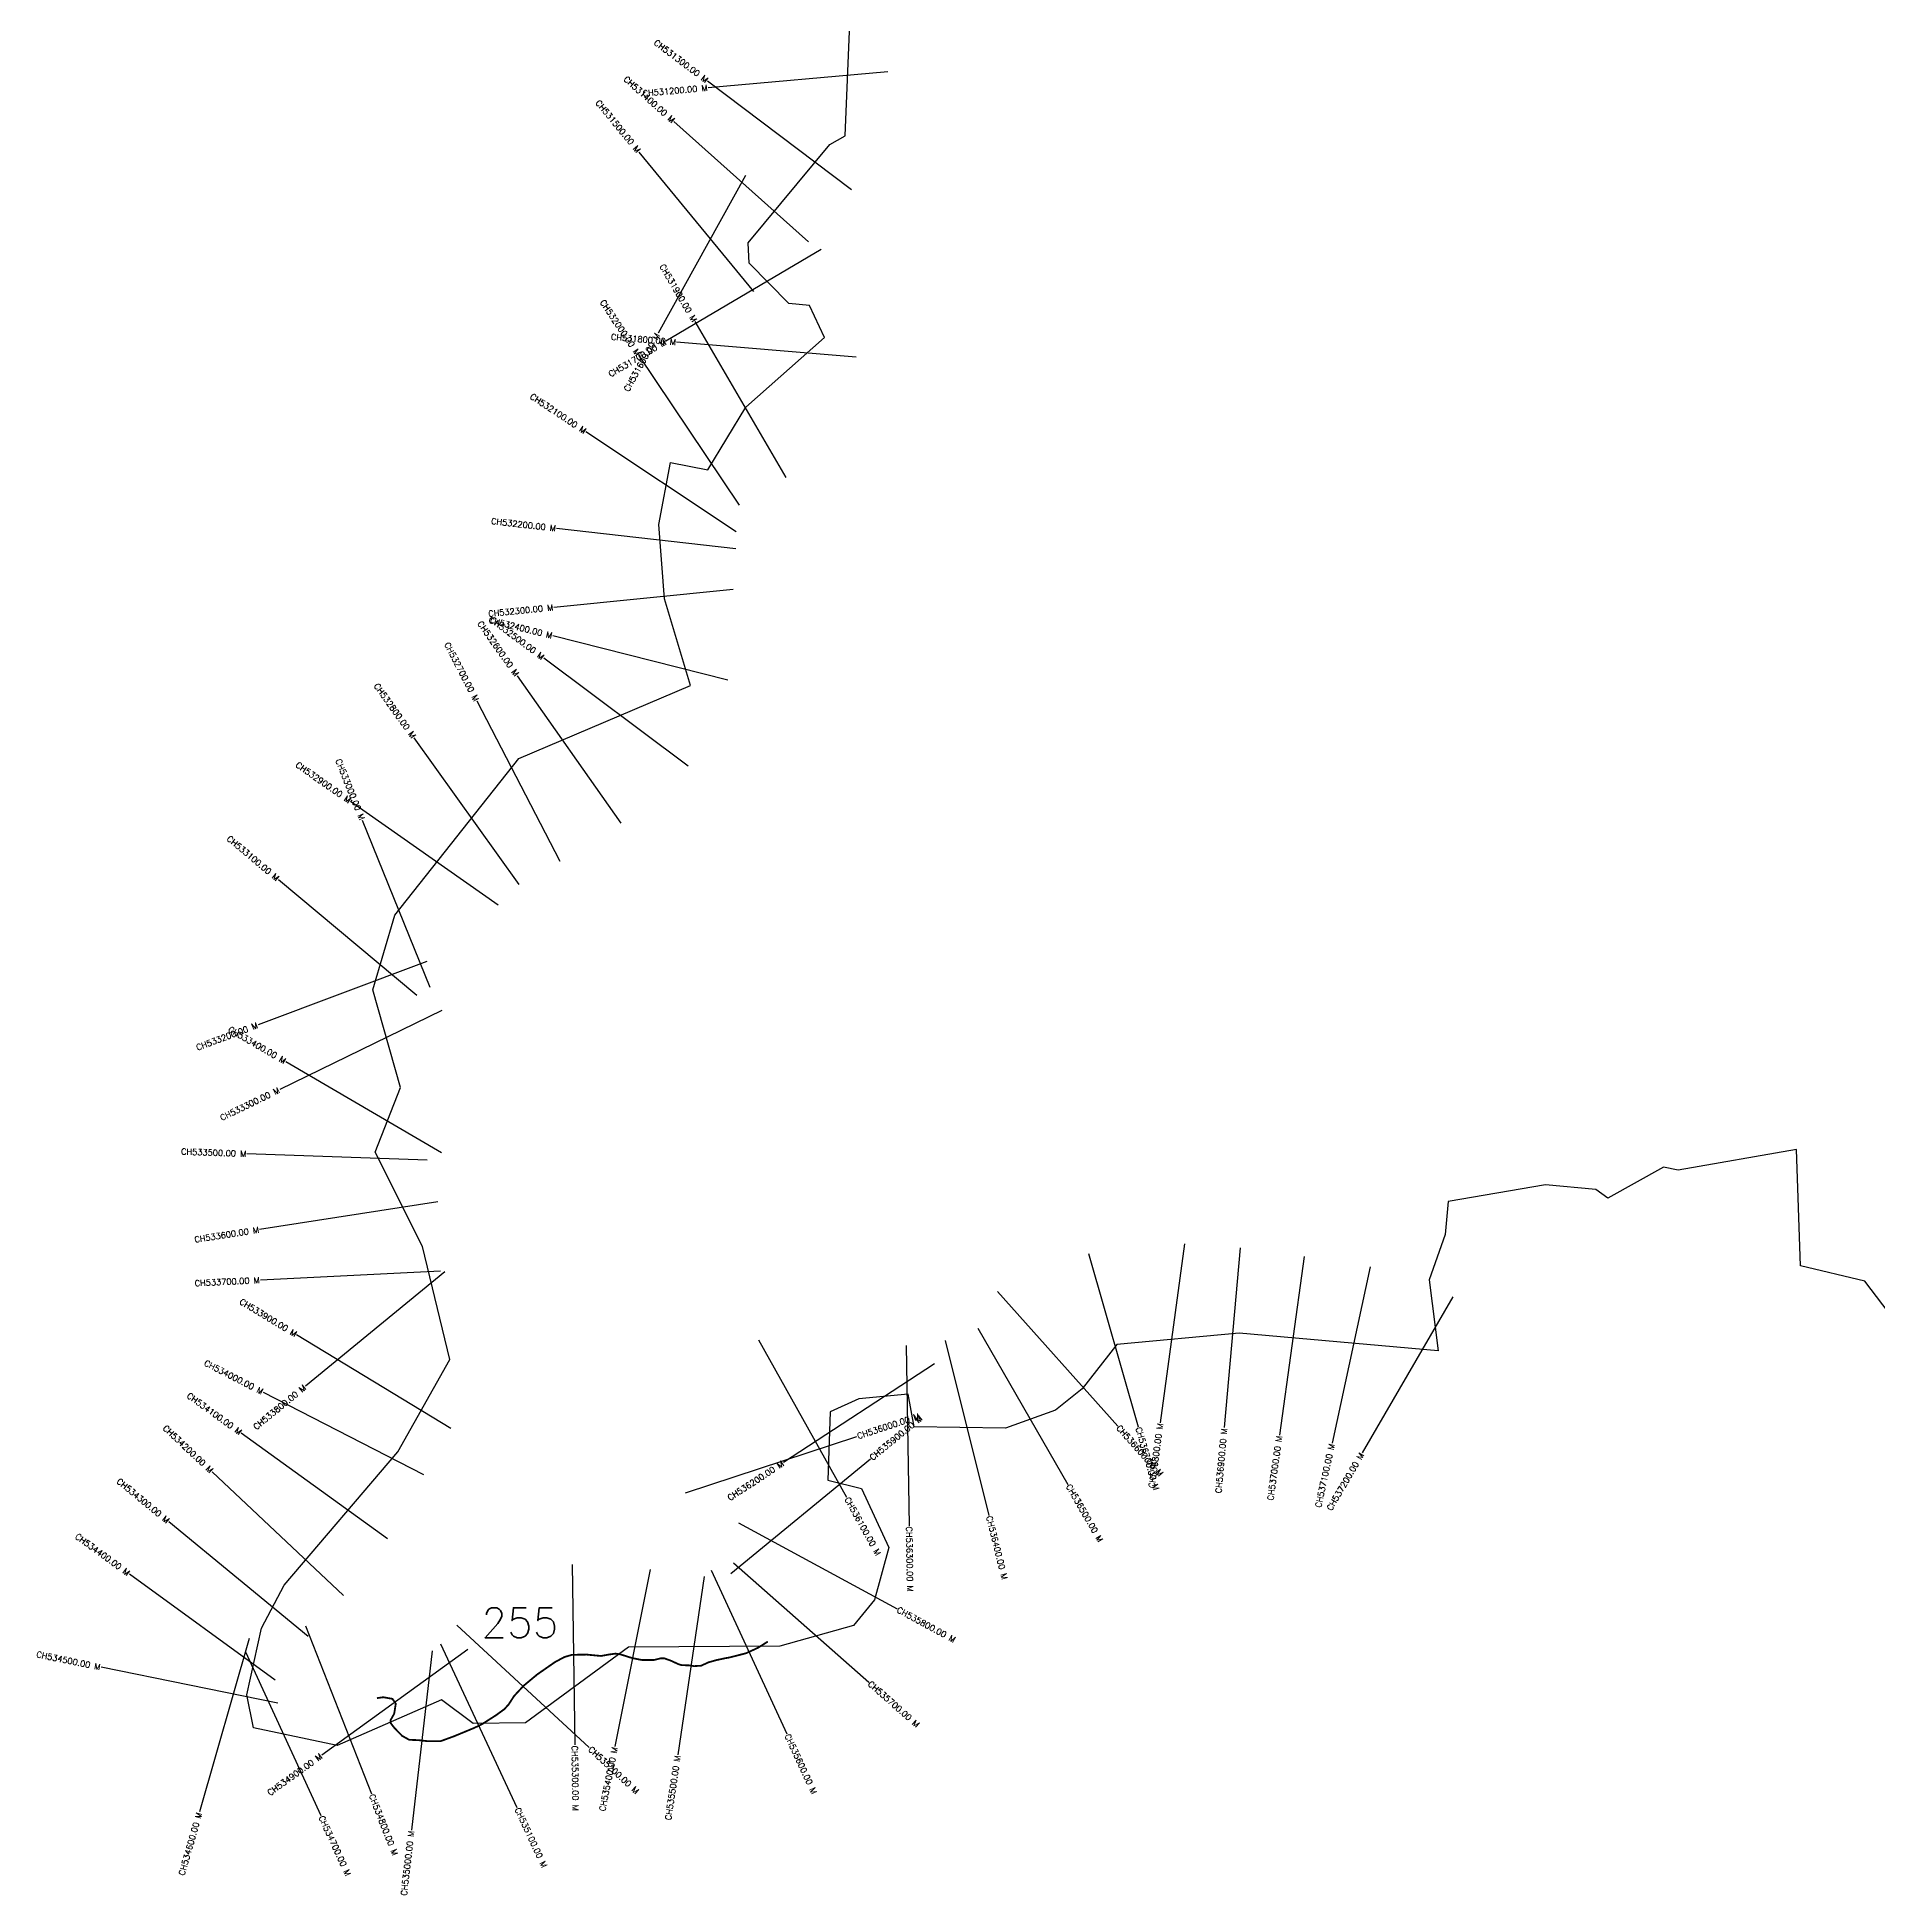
# Model space of a CAD drawing. Header units: metres. Extents: x 316295 to 324161, y 1868151 to 1873547.
# Drawn here: x 316295 to 319358, y 1868151 to 1871239 of the extents above; entities that cross this region are included whole.
import ezdxf
from ezdxf.enums import TextEntityAlignment as Align

# ---------------------------------------------------------------- set-up
doc = ezdxf.new("R2010")
doc.units = ezdxf.units.M
for name, color, linetype in [('ARTIFICIALLY PROTECTED', 4, 'Continuous'), ('CS', 134, 'Continuous'), ('CSMark', 6, 'Continuous'), ('village', 3, 'Continuous')]:
    doc.layers.add(name, color=color, linetype=linetype)
doc.styles.get("Standard").update_dxf_attribs({"font": 'simplex.shx'})

msp = doc.modelspace()

# ---------------------------------------------------------------- linework, layer by layer
at = {"layer": 'ARTIFICIALLY PROTECTED', "const_width": 3, "flags": 128}
msp.add_lwpolyline([(316859.9, 1868477.7), (316870.2, 1868479.2), (316885.6, 1868476.6), (316891.3, 1868468.7), (316888.7, 1868451.9), (316882.5, 1868440.9), (316882.9, 1868436), (316889.3, 1868427.8), (316901.9, 1868414.9), (316913.7, 1868408.4), (316929.2, 1868407.8), (316945.3, 1868406), (316965.8, 1868406.1), (316988.7, 1868414.5), (317021.1, 1868427.9), (317033.9, 1868433.9), (317057.9, 1868449.2), (317071.8, 1868459.3), (317079, 1868467.2), (317088, 1868481.1), (317103.9, 1868498.3), (317126.7, 1868517.2), (317155.9, 1868537.5), (317171.7, 1868546), (317184.4, 1868549.7), (317208.6, 1868550.1), (317232.7, 1868547.8), (317245.7, 1868550.2), (317257.1, 1868551.7), (317265.2, 1868550.4), (317284.1, 1868544.4), (317301.2, 1868541), (317321.2, 1868541.2), (317331.4, 1868543.8), (317338.1, 1868543.8), (317350.3, 1868539.4), (317360.9, 1868534.3), (317366.9, 1868532.5), (317378.8, 1868532.2), (317387.1, 1868530.9), (317399.3, 1868531.6), (317411, 1868537.1), (317424.9, 1868541), (317440, 1868544.2), (317446, 1868545.2), (317474.2, 1868552.4), (317493.9, 1868561.5), (317510, 1868571.7)], dxfattribs=at)
at = {"layer": 'CS'}
for p, q in [((317649.4, 1870985.4), (317409.9, 1871166)), ((317709.7, 1871181.8), (317410.9, 1871155.2)), ((317577.7, 1870898.8), (317354, 1871098.7)), ((317486.7, 1870816.5), (317296.1, 1871048.2)), ((317473.1, 1871009.2), (317327.5, 1870746.9)), ((317599, 1870885.9), (317340.6, 1870733.6)), ((317540.6, 1870507.3), (317389.1, 1870766.2)), ((317462.7, 1870461.2), (317295.4, 1870710.2)), ((317657.3, 1870707.3), (317358.4, 1870732)), ((317457.3, 1870417), (317207.3, 1870582.9)), ((317456.7, 1870388.3), (317158.7, 1870422.4)), ((317452.7, 1870320.7), (317154.1, 1870291.2)), ((317443.3, 1870170), (317152.5, 1870243.6)), ((317266.4, 1869932.4), (317093.5, 1870177.6)), ((317377.6, 1870027), (317137.4, 1870206.7)), ((317164.6, 1869868.8), (317026.4, 1870135)), ((317096.5, 1869830.3), (316922, 1870074.4)), ((317061.8, 1869796.1), (316816.1, 1869968.2)), ((316948.3, 1869658.9), (316836.2, 1869937.1)), ((316926.1, 1869645.7), (316696.2, 1869838.4)), ((316943.1, 1869702.6), (316662.2, 1869597.2)), ((316968, 1869621.1), (316698.3, 1869489.7)), ((316967.5, 1869384.5), (316708.4, 1869535.7)), ((316943.4, 1869371.9), (316643.6, 1869382.6)), ((316961, 1869302.7), (316664.5, 1869256.7)), ((318202.9, 1869232.9), (318162.9, 1868935.5)), ((318295.7, 1869226.3), (318269.2, 1868927.4)), ((318043.2, 1869217.2), (318126.2, 1868928.9)), ((318402.2, 1869212), (318360.9, 1868914.8)), ((318512.2, 1869194.9), (318448.5, 1868901.7)), ((316965.7, 1869187.4), (316666.1, 1869172.7)), ((316972.9, 1869186.6), (316740.9, 1868996.4)), ((317892.1, 1869153.8), (318092.1, 1868930.1)), ((318649.4, 1869144.7), (318498.5, 1868885.4)), ((316982.9, 1868926.2), (316726.3, 1869081.6)), ((317494.8, 1869073.5), (317641.1, 1868811.6)), ((317805.2, 1869072.5), (317877.9, 1868781.4)), ((317859.2, 1869092.8), (318009.3, 1868833.1)), ((317740.3, 1869064), (317745.1, 1868764)), ((317787.2, 1869033.3), (317536, 1868869.3)), ((316937.9, 1868849), (316671, 1868986)), ((316877.4, 1868742.4), (316634.3, 1868918.2)), ((317373.2, 1868818.9), (317658.1, 1868912.7)), ((316804.3, 1868648.1), (316586, 1868853.9)), ((317448.7, 1868685.1), (317680.7, 1868875.4)), ((316745.5, 1868580.4), (316513.6, 1868770.8)), ((317461.2, 1868769.1), (317725, 1868626.1)), ((317184.5, 1868699.7), (317188.9, 1868399.8)), ((317452.9, 1868702.5), (317678.1, 1868504.2)), ((316690.8, 1868507.4), (316448.2, 1868683.9)), ((317314.6, 1868691.3), (317255.9, 1868397.1)), ((317404.4, 1868680), (317360.2, 1868383.3)), ((317415.7, 1868690.6), (317541.7, 1868418.3)), ((316647.5, 1868576.8), (316564.9, 1868288.5)), ((316741.2, 1868597.9), (316850.7, 1868318.6)), ((316992.9, 1868599.1), (317213.2, 1868395.5)), ((316641.6, 1868554.8), (316766.9, 1868282.3)), ((317011.2, 1868558.8), (316768.1, 1868383.1)), ((316951.7, 1868556.2), (316917.2, 1868258.2)), ((316965.9, 1868567.7), (317092.7, 1868295.8)), ((316694.9, 1868469.2), (316401, 1868529))]:
    msp.add_line(p, q, dxfattribs=at)
at = {"layer": 'village', "color": 6}
msp.add_polyline3d([(319394.4, 1869092.2, 0), (319334.7, 1869170.9, 0), (319227.6, 1869196.7, 0), (319220.9, 1869389.8, 0), (319024.1, 1869355.7, 0), (318999.9, 1869360.5, 0), (318907.3, 1869309.2, 0), (318887.5, 1869323.1, 0), (318803.4, 1869331.2, 0), (318641.6, 1869303.4, 0), (318636.8, 1869248.6, 0), (318610.2, 1869173.2, 0), (318624.9, 1869055.3, 0), (318294, 1869084.5, 0), (318090.8, 1869065.8, 0), (318032.7, 1868991.8, 0), (317988.7, 1868956.6, 0), (317905.6, 1868926.4, 0), (317753.3, 1868929, 0), (317743.5, 1868983.1, 0), (317661.2, 1868975.2, 0), (317613.6, 1868953.5, 0), (317609.8, 1868840, 0), (317665.7, 1868826.2, 0), (317711.2, 1868727.9, 0), (317687.3, 1868640.9, 0), (317652.6, 1868598.2, 0), (317529.8, 1868563.9, 0), (317278.5, 1868562.3, 0), (317107, 1868436.6, 0), (317020, 1868435.3, 0), (316967.6, 1868475.1, 0), (316793.7, 1868399.2, 0), (316654.8, 1868428.4, 0), (316643.5, 1868483.3, 0), (316668.1, 1868594, 0), (316705.4, 1868665.4, 0), (316894.9, 1868887.2, 0), (316981.2, 1869040.7, 0), (316936, 1869228.4, 0), (316856.8, 1869385.3, 0), (316899, 1869493, 0), (316852.9, 1869655.2, 0), (316889.7, 1869779.6, 0), (317095.9, 1870039.8, 0), (317381.7, 1870161, 0), (317338.4, 1870305.2, 0), (317328.8, 1870428.9, 0), (317348.2, 1870531.9, 0), (317410.1, 1870520, 0), (317473.6, 1870624.1, 0), (317604.1, 1870740.1, 0), (317579.4, 1870793, 0), (317544.8, 1870796.1, 0), (317478.8, 1870863.3, 0), (317477.4, 1870897.2, 0), (317613.1, 1871060.6, 0), (317638.7, 1871074.9, 0), (317652.3, 1871396.8, 0)], dxfattribs=at)

# ---------------------------------------------------------------- texts
at = {"insert": (317033.4, 1868628.1), "char_height": 50, "attachment_point": 1}
msp.add_mtext_dynamic_manual_height_columns('255', width=84.374, gutter_width=1, heights=[74.2], dxfattribs=at)
at = {"layer": 'CSMark'}
for s, rotation, p in [('CH531300.00 M', 322.9795, (317409.1, 1871166.6)), ('CH531400.00 M', 318.2153, (317353.3, 1871099.4)), ('CH531200.00 M', 5.0815, (317409.9, 1871155.1)), ('CH531500.00 M', 309.4343, (317295.5, 1871049)), ('CH531900.00 M', 300.3471, (317388.6, 1870767.1)), ('CH532000.00 M', 303.8807, (317294.9, 1870711.1)), ('CH531700.00 M', 30.522, (317339.7, 1870733)), ('CH531800.00 M', 355.2849, (317357.4, 1870732.1)), ('CH531600.00 M', 60.9571, (317327, 1870746)), ('CH532100.00 M', 326.431, (317206.5, 1870583.5)), ('CH532200.00 M', 353.4775, (317157.7, 1870422.5)), ('CH532300.00 M', 5.6443, (317153.1, 1870291.1)), ('CH532400.00 M', 345.8046, (317151.5, 1870243.9)), ('CH532500.00 M', 323.2025, (317136.6, 1870207.3)), ('CH532600.00 M', 305.1765, (317093, 1870178.4)), ('CH532700.00 M', 297.4464, (317025.9, 1870135.9)), ('CH532800.00 M', 305.5692, (316921.4, 1870075.2)), ('CH532900.00 M', 324.9878, (316815.3, 1869968.8)), ('CH533000.00 M', 291.9511, (316835.8, 1869938.1)), ('CH533100.00 M', 320.0309, (316695.4, 1869839.1)), ('CH533200.00 M', 20.565, (316661.3, 1869596.9)), ('CH533400.00 M', 329.7327, (316707.5, 1869536.2)), ('CH533300.00 M', 25.98, (316697.4, 1869489.3)), ('CH533500.00 M', 357.9552, (316642.6, 1869382.6)), ('CH533600.00 M', 8.8263, (316663.6, 1869256.5)), ('CH533700.00 M', 2.8119, (316665.1, 1869172.7)), ('CH533900.00 M', 328.7988, (316725.5, 1869082.1)), ('CH534000.00 M', 332.8161, (316670.1, 1868986.5)), ('CH534100.00 M', 324.1316, (316633.5, 1868918.8)), ('CH533800.00 M', 39.3408, (316740.1, 1868995.8)), ('CH534200.00 M', 316.6985, (316585.2, 1868854.6)), ('CH536800.00 M', 82.3385, (318162.7, 1868934.5)), ('CH536900.00 M', 84.9387, (318269.1, 1868926.4)), ('CH537000.00 M', 82.0808, (318360.7, 1868913.8)), ('CH537100.00 M', 77.7407, (318448.3, 1868900.7)), ('CH537200.00 M', 59.8203, (318498, 1868884.5)), ('CH536200.00 M', 33.1339, (317535.2, 1868868.8)), ('CH534300.00 M', 320.6054, (316512.9, 1868771.4)), ('CH534400.00 M', 323.9534, (316447.4, 1868684.5)), ('CH534500.00 M', 348.4874, (316400, 1868529.2)), ('CH534900.00 M', 35.855, (316767.3, 1868382.5)), ('CH535400.00 M', 78.7191, (317255.7, 1868396.1)), ('CH535500.00 M', 81.5374, (317360.1, 1868382.3)), ('CH534600.00 M', 74.0061, (316564.6, 1868287.5)), ('CH535000.00 M', 83.3936, (316917.1, 1868257.2))]:
    msp.add_text(s, height=10, rotation=rotation, dxfattribs=at).set_placement(p, align=Align.MIDDLE_RIGHT)
for s, rotation, p in [('CH536000.00 M', 18.2302, (317659.1, 1868913)), ('CH535900.00 M', 39.3706, (317681.4, 1868876.1)), ('CH536600.00 M', 311.8013, (318092.7, 1868929.4)), ('CH536700.00 M', 286.0617, (318126.5, 1868928)), ('CH536500.00 M', 300.0403, (318009.8, 1868832.3)), ('CH536100.00 M', 299.1854, (317641.6, 1868810.7)), ('CH536300.00 M', 270.9239, (317745.1, 1868763)), ('CH536400.00 M', 284.0111, (317878.1, 1868780.4)), ('CH535800.00 M', 331.5408, (317725.9, 1868625.6)), ('CH535700.00 M', 318.6315, (317678.8, 1868503.5)), ('CH535600.00 M', 294.8423, (317542.2, 1868417.4)), ('CH535300.00 M', 270.8357, (317188.9, 1868398.8)), ('CH535200.00 M', 317.2502, (317213.9, 1868394.8)), ('CH534800.00 M', 291.4184, (316851.1, 1868317.7)), ('CH535100.00 M', 295.0039, (317093.2, 1868294.9)), ('CH534700.00 M', 294.7025, (316767.3, 1868281.4))]:
    msp.add_text(s, height=10, rotation=rotation, dxfattribs=at).set_placement(p, align=Align.MIDDLE_LEFT)

doc.saveas('drawing.dxf')
